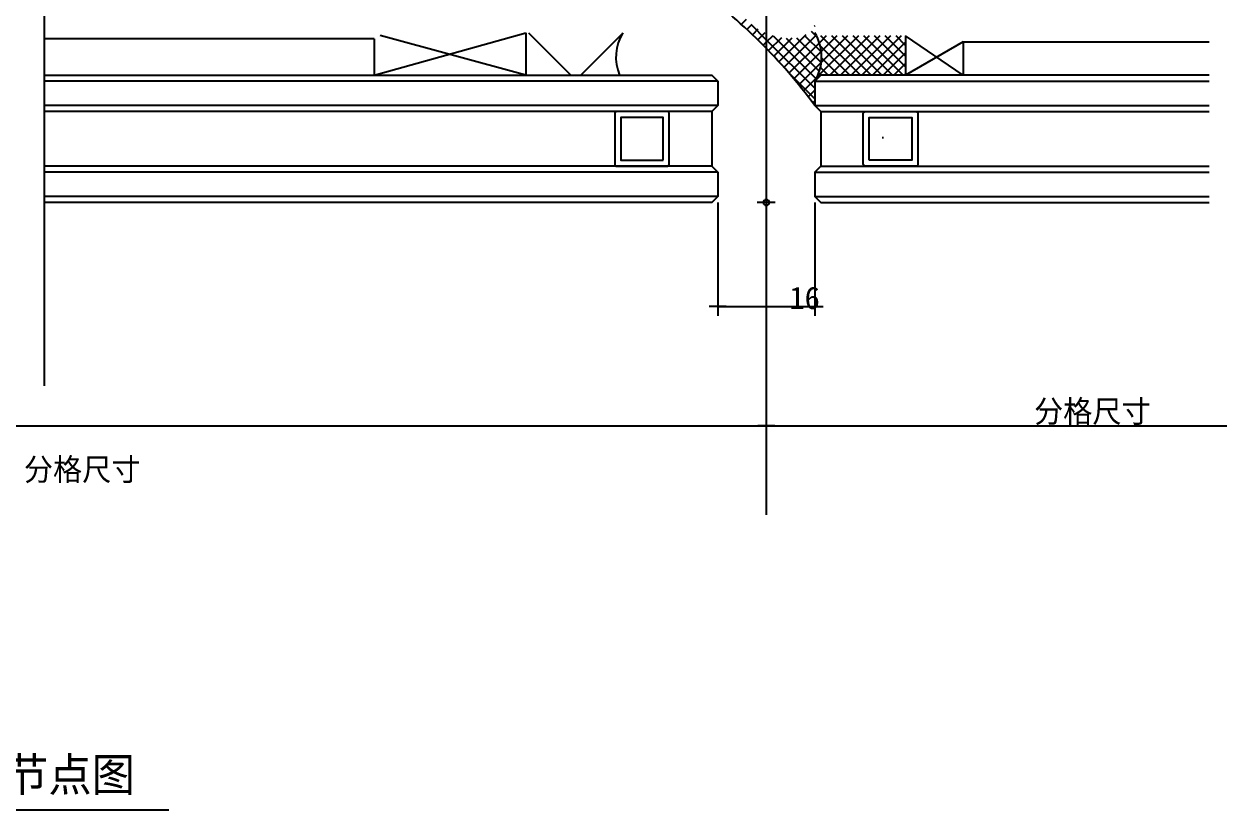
# Model space of a CAD drawing. Header units: metres. Extents: x -2523 to 2712, y 823 to 1125.
# Drawn here: x 2513.2 to 2711.7, y 822.5 to 952.2 of the extents above; entities that cross this region are included whole.
import ezdxf

# ---------------------------------------------------------------- set-up
doc = ezdxf.new("R2010")
doc.units = ezdxf.units.M
for name, color, linetype in [('2', 2, 'Continuous'), ('3', 5, 'Continuous'), ('4', 4, 'Continuous'), ('Dim', 3, 'Continuous'), ('GRID', 8, 'Continuous'), ('SMPEN_THICK', 7, 'Continuous')]:
    doc.layers.add(name, color=color, linetype=linetype)

# ---------------------------------------------------------------- blocks, each defined once
blk = doc.blocks.new('mp')
at = {"color": 1}
for p, q in [((-1.5, 0), (1.5, 0)), ((0, 1.5), (0, -1.5))]:
    blk.add_line(p, q, dxfattribs=at)
blk.add_circle((0, 0), 0.5, dxfattribs=at)
blk = doc.blocks.new('_OBLIQUE')
blk.add_line((-0.37, 0), (0.37, 0))

msp = doc.modelspace()

# ---------------------------------------------------------------- hatches: boundary and pattern name
at = {"layer": '3'}
h = msp.add_hatch(dxfattribs=at)
h.set_pattern_fill('AR-SAND', scale=0.5)
h.paths.add_polyline_path([(2618.68, 936.77), (2611.68, 936.77), (2611.68, 929.77), (2618.68, 929.77)])
h = msp.add_hatch(dxfattribs=at)
h.set_pattern_fill('NET', scale=10)
h.paths.add_polyline_path([(2626.68, 937.77), (2619.68, 937.77), (2619.68, 928.77), (2626.68, 928.77)])
h = msp.add_hatch(dxfattribs=at)
h.set_pattern_fill('NET', scale=10)
h.paths.add_polyline_path([(2644.68, 937.77), (2651.68, 937.77), (2651.68, 928.77), (2644.68, 928.77)])
h = msp.add_hatch(dxfattribs=at)
h.set_pattern_fill('NET', scale=10)
h.paths.add_polyline_path([(2644.68, 937.77), (2651.68, 937.77), (2651.68, 928.77), (2644.68, 928.77)])
h = msp.add_hatch(dxfattribs=at)
h.set_pattern_fill('AR-SAND', scale=0.5)
h.paths.add_polyline_path([(2652.68, 936.77), (2659.68, 936.77), (2659.68, 929.77), (2652.68, 929.77)])
h = msp.add_hatch(dxfattribs=at)
h.set_pattern_fill('AR-SAND', scale=0.5)
h.paths.add_polyline_path([(2652.68, 936.77), (2659.68, 936.77), (2659.68, 929.77), (2652.68, 929.77)])
at = {"layer": '4'}
h = msp.add_hatch(dxfattribs=at)
h.set_pattern_fill('ANSI37', scale=10)
h.paths.add_polyline_path([(2596.02, 950.77), (2612.02, 950.77, 0.24), (2611.5, 943.77), (2596.02, 943.77)])

# ---------------------------------------------------------------- linework, layer by layer
for p, q in [((2635.68, 1112.27), (2635.68, 871.22)), ((2627.68, 922.77), (2627.68, 904.09)), ((2643.68, 922.77), (2643.68, 904.09)), ((2627.68, 905.59), (2643.68, 905.59)), ((2444.32, 822.55), (2537.15, 822.55))]:
    msp.add_line(p, q)
at = {"layer": '2'}
for p, q in [((2571.02, 949.77), (2516.54, 949.77)), ((2668.16, 949.27), (2708.73, 949.27))]:
    msp.add_line(p, q, dxfattribs=at)
at = {"layer": '3'}
for p, q in [((2627.68, 942.77), (2516.54, 942.77)), ((2643.68, 942.77), (2708.73, 942.77)), ((2627.68, 938.77), (2516.54, 938.77)), ((2643.68, 938.77), (2708.73, 938.77)), ((2626.68, 937.77), (2516.54, 937.77)), ((2644.68, 937.77), (2708.73, 937.77)), ((2626.68, 928.77), (2516.54, 928.77)), ((2644.68, 928.77), (2708.73, 928.77)), ((2627.68, 927.77), (2516.54, 927.77)), ((2643.68, 927.77), (2708.73, 927.77)), ((2627.68, 923.77), (2516.54, 923.77)), ((2643.68, 923.77), (2708.73, 923.77))]:
    msp.add_line(p, q, dxfattribs=at)
for points in [[(2516.54, 943.77), (2626.68, 943.77), (2627.68, 942.77), (2627.68, 938.77), (2626.68, 937.77), (2626.68, 928.77), (2627.68, 927.77), (2627.68, 923.77), (2626.68, 922.77), (2516.54, 922.77)], [(2708.73, 943.77), (2644.68, 943.77), (2643.68, 942.77), (2643.68, 938.77), (2644.68, 937.77), (2644.68, 928.77), (2643.68, 927.77), (2643.68, 923.77), (2644.68, 922.77), (2708.73, 922.77)]]:
    msp.add_lwpolyline(points, dxfattribs=at)
for points in [[(2619.68, 929.07), (2619.68, 937.47, 0.41), (2619.38, 937.77), (2610.93, 937.77, 0.41), (2610.68, 937.52), (2610.68, 929.02, 0.41), (2610.93, 928.77), (2619.38, 928.77, 0.41)], [(2651.68, 929.07), (2651.68, 937.47, -0.41), (2651.98, 937.77), (2660.43, 937.77, -0.41), (2660.68, 937.52), (2660.68, 929.02, -0.41), (2660.43, 928.77), (2651.98, 928.77, -0.41)], [(2651.68, 929.07), (2651.68, 937.47, -0.41), (2651.98, 937.77), (2660.43, 937.77, -0.41), (2660.68, 937.52), (2660.68, 929.02, -0.41), (2660.43, 928.77), (2651.98, 928.77, -0.41)]]:
    msp.add_lwpolyline(points, format="xyb", close=True, dxfattribs=at)
for points in [[(2618.68, 929.77), (2618.68, 936.77), (2611.68, 936.77), (2611.68, 929.77)], [(2652.68, 929.77), (2652.68, 936.77), (2659.68, 936.77), (2659.68, 929.77)], [(2652.68, 929.77), (2652.68, 936.77), (2659.68, 936.77), (2659.68, 929.77)]]:
    msp.add_lwpolyline(points, close=True, dxfattribs=at)
at = {"layer": '4'}
for p, q in [((2632.36, 952.95), (2631.55, 952.15)), ((2571.02, 943.77), (2596.02, 950.77)), ((2596.02, 950.77), (2596.02, 943.77)), ((2633.25, 952.07), (2632.49, 951.31)), ((2633.13, 952.18), (2635.68, 949.62)), ((2634.29, 951.35), (2633.4, 950.46)), ((2635.46, 950.75), (2634.31, 949.6)), ((2643.08, 951.06), (2644.05, 950.09)), ((2643.68, 951.9), (2643.61, 951.83)), ((2571.02, 949.77), (2571.02, 943.77)), ((2596.02, 943.77), (2572.02, 950.31)), ((2635.68, 949.2), (2635.2, 948.72)), ((2636.76, 950.28), (2635.68, 949.2)), ((2635.68, 949.62), (2643.68, 941.62)), ((2638.21, 949.96), (2636.08, 947.83)), ((2636.81, 950.26), (2643.91, 943.16)), ((2639.9, 949.88), (2636.94, 946.93)), ((2642.24, 950.45), (2637.79, 946.01)), ((2643.91, 950.36), (2638.63, 945.08)), ((2638.95, 949.89), (2644.44, 944.4)), ((2644.44, 949.13), (2639.45, 944.14)), ((2640.65, 949.96), (2644.76, 945.85)), ((2642.02, 950.35), (2644.77, 947.6)), ((2650.88, 950.27), (2644.05, 943.44)), ((2645.57, 950.27), (2644.44, 949.13)), ((2649.45, 943.77), (2644.59, 948.62)), ((2651.21, 943.77), (2644.71, 950.27)), ((2647.34, 950.27), (2644.76, 947.69)), ((2649.11, 950.27), (2644.77, 945.93)), ((2652.65, 950.27), (2646.15, 943.77)), ((2652.98, 943.77), (2646.48, 950.27)), ((2654.41, 950.27), (2647.91, 943.77)), ((2654.75, 943.77), (2648.25, 950.27)), ((2656.18, 950.27), (2649.68, 943.77)), ((2656.52, 943.77), (2650.02, 950.27)), ((2657.95, 950.27), (2651.45, 943.77)), ((2658.29, 943.77), (2651.79, 950.27)), ((2658.68, 949.23), (2653.22, 943.77)), ((2658.68, 945.14), (2653.55, 950.27)), ((2658.68, 946.91), (2655.32, 950.27)), ((2658.68, 948.67), (2657.09, 950.27)), ((2668.16, 943.77), (2658.68, 950.27)), ((2658.68, 950.27), (2658.68, 943.77)), ((2668.16, 949.27), (2658.68, 943.77)), ((2668.16, 949.27), (2668.16, 943.77)), ((2644.76, 947.68), (2640.26, 943.18)), ((2647.68, 943.77), (2644.82, 946.63)), ((2658.68, 947.46), (2654.98, 943.77)), ((2644.77, 945.92), (2641.06, 942.21)), ((2645.91, 943.77), (2644.62, 945.05)), ((2658.68, 945.7), (2656.75, 943.77)), ((2639.77, 943.77), (2643.68, 939.86)), ((2644.04, 943.42), (2641.84, 941.22)), ((2644.41, 943.5), (2644.18, 943.73)), ((2658.68, 943.93), (2658.52, 943.77)), ((2643.68, 941.29), (2642.61, 940.22)), ((2643.68, 939.52), (2643.36, 939.21))]:
    msp.add_line(p, q, dxfattribs=at)
for centre, radius, start, end in [((2572.63, 886.79), 88.03, 36.19, 54.29), ((2618.48, 946.77), 7.6, 148.25, 203.25), ((2637.22, 946.77), 7.6, 328.25, 31.75)]:
    msp.add_arc(centre, radius, start, end, dxfattribs=at)
at = {"layer": 'Dim'}
for p, q in [((2391.23, 885.91), (2635.68, 885.91)), ((2635.68, 885.91), (2711.68, 885.91))]:
    msp.add_line(p, q, dxfattribs=at)
at = {"layer": 'GRID'}
msp.add_line((2516.54, 1038.73), (2516.54, 892.55), dxfattribs=at)

# ---------------------------------------------------------------- block references
at = {"xscale": -1}
msp.add_blockref('mp', (2635.68, 922.77), dxfattribs=at)
at = {"xscale": 3.8, "yscale": 3.8, "zscale": 3.8, "rotation": 180}
for p in [(2627.68, 905.59), (2635.68, 885.91)]:
    msp.add_blockref('_OBLIQUE', p, dxfattribs=at)
at = {"xscale": 3.8, "yscale": 3.8, "zscale": 3.8}
msp.add_blockref('_OBLIQUE', (2643.68, 905.59), dxfattribs=at)

# ---------------------------------------------------------------- texts
at = {"insert": (2639.5, 908.88), "char_height": 3.7, "attachment_point": 1}
msp.add_mtext('\\A1;16', dxfattribs=at)
at = {"layer": 'Dim', "char_height": 3.7, "attachment_point": 1}
for insert in [(2679.86, 890.17), (2513.22, 880.58)]:
    msp.add_mtext('{\\C3;分格尺寸}', dxfattribs=dict(at, insert=insert))
at = {"layer": 'SMPEN_THICK', "insert": (2445.76, 831.12), "char_height": 5.5, "attachment_point": 1}
msp.add_mtext('隐框幕墙开启窗横剖节点图', dxfattribs=at)

doc.saveas('drawing.dxf')
